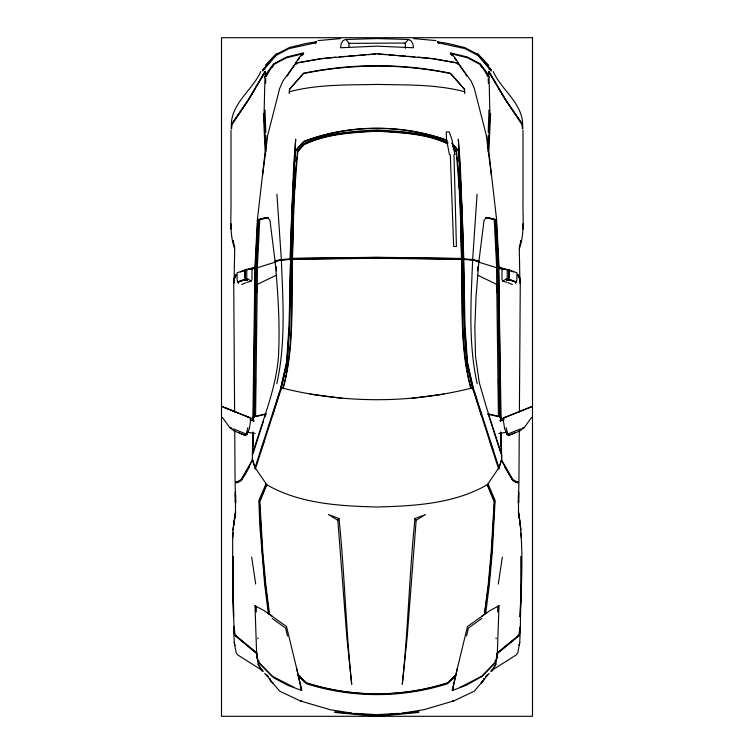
<?xml version="1.0" encoding="UTF-8"?>
<svg xmlns="http://www.w3.org/2000/svg" width="754" height="754" viewBox="0 0 754 754"><rect width="100%" height="100%" fill="white"/><g stroke="black" fill="none" stroke-linecap="round" stroke-linejoin="round"><path stroke-width="1.13" d="M235.653 511.617L232.939 530.034L232.675 537.753L232.637 600.212L234.532 634.661L256.878 653.143L256.86 658.723M237.076 280.196L237.086 272.797L245.248 270.064L245.333 278.207L247.161 280.186L243.712 280.234L238.453 282.128L238.368 283.004L237.293 280.95M253.401 445.774L253.41 432.834M253.429 421.071L255.323 268.009M254.371 417.537L256.266 268.009M255.578 416.359L257.472 268.009L250.026 269.338L252.006 268.886L252.015 279.517L251.167 281.091L246.86 282.42M518.347 511.617C524.709 549.402 520.59 588.082 520.383 626.197L519.76 642.37L517.819 652.766L516.283 654.915L493.182 669.514M231.261 128.981L231.516 124.815L247.962 100.8L265.022 71.583L247.981 100.273L231.582 124.127L231.327 128.227M458.017 63.967L458.017 62.384L454.474 57.106L450.355 52.846L467.348 56.993L480.383 63.854L488.074 74.269L488.074 75.852L485.274 72.064M507.131 282.42L502.833 281.091L501.985 279.517L501.994 268.886L508.799 269.828L508.78 278.254L506.839 280.186L510.288 280.234L515.548 282.128L515.632 283.004L516.707 280.95M520.797 556.329L520.75 601.899L519.977 616.876M519.186 249.122C524.765 233.928 522.767 217.595 522.993 201.77L522.993 130.225M252.006 268.886L246.784 269.338L246.756 278.254L251.167 281.091M516.914 280.196L516.914 272.797L509.054 269.904L509.016 278.254L506.839 280.186M519.27 430.534L518.922 481.938L516.886 481.825L512.852 479.563L501.655 460.119L501.278 432.391M519.393 412.023L520.298 279.715L517.941 275.219M287.905 259.433L290.563 259.442L289.046 326.152L286.482 362.372L280.94 387.358L254.767 468.536M280.94 387.792L283.08 388.376C294.899 346.548 290.95 302.382 292.505 259.414L290.582 259.555L289.423 326.303L286.925 362.825L281.515 387.905L255.342 469.092M292.505 259.414L290.818 259.48L289.668 326.303L287.161 362.9L280.94 387.905L286.925 362.825M477.829 266.558L477.461 270.856M508.799 269.828L508.667 278.207L507.027 279.932L510.251 279.885L515.491 281.779L515.632 283.004M234.73 430.534L235.078 481.938L237.114 481.825L241.148 479.563L252.345 460.119L252.713 432.391M252.873 420.836L254.918 268.009L257.067 268.009M252.882 453.003L253.184 431.995M253.335 421.486L253.401 416.821L265.898 413.805L264.833 417.047M255.229 404.672L255.568 379.366M255.992 348.32L256.341 321.864M256.737 292.703L256.841 284.475M518.498 500.317L518.545 512.211L521.061 530.034M296.492 667.752L301.355 690.051L300.761 690.202L287.359 685.103L273.721 677.771L258.104 662.097L256.614 653.115L255.003 605.764L263.636 610.297L286.511 626.499L298.254 675.056L306.199 682.766C351.911 697.459 402.089 697.459 447.801 682.766L455.746 675.056L467.489 626.499L490.364 610.297L498.997 605.764L497.14 658.723M497.668 612.022L497.791 606.395M265.022 110.075L265.785 132.148M265.662 83.204L265.776 78.529M283.08 388.376C293.956 346.802 290.987 302.26 292.203 259.348L292.514 259.753L292.203 258.82C293.56 222.713 292.684 186.295 297.792 150.451L303.834 143.43C326.652 132.534 352.203 131.432 377 129.942C400.987 131.554 425.84 132.195 448.017 142.6M292.514 259.15L293.674 212.383M518.554 496.801L518.912 482.833L516.867 482.73L512.814 480.515L504.577 466.735M291.044 259.357L290.592 259.027C290.912 219.037 293.749 179.075 295.681 139.217L293.702 164.758L289.998 259.291M515.444 282.543L515.84 281.751L510.581 279.866L507.499 279.923M234.089 282.137L234.683 249.338M498.658 469.092L472.485 387.905L467.075 362.825L464.577 326.303L463.437 259.442L472.645 260.017C471.014 301.232 468.14 343.061 477.178 383.673M255.502 277.444L255.889 268.188L276.134 261.874M293.674 213.25L295.587 169.716M487.48 148.397L488.064 135.626M488.215 132.148L488.978 110.075M488.187 151.874L489.911 113.581L489.054 77.36L480.383 64.59L467.348 57.728L450.355 53.581L452.645 55.428M490.581 113.581L488.846 151.874L496.603 219.584L499.054 267.104L513.615 271.892M257.793 219.584L255.352 267.104L257.331 267.095L259.772 219.584L257.397 219.584L254.946 267.104L240.385 271.892M256.294 267.104L258.735 219.584M520.185 616.678L520.948 585.707M256.445 267.557L254.946 267.104M256.69 267.557L256.869 264.051M257.472 252.345L257.651 248.839M258.254 237.133L258.433 233.627M258.971 223.09L259.159 219.584M496.207 219.584L498.648 267.104L496.669 267.095L494.228 219.584L496.603 219.584L486.547 217.416L484.049 220.328L478.95 260.988L472.664 259.489L477.075 194.183M294.748 189.254L297.283 157.039M489.714 77.36L488.026 74.844L488.978 71.583L506.019 100.273L522.418 124.127L522.673 128.227M416.17 520.213L407.16 637.337L402.297 684.293C408.121 629.166 409.337 573.53 414.992 518.498L425.558 514.548L416.17 520.213L414.992 518.498M289.216 93.571L289.517 89.16L303.598 73.261C351.788 63.213 402.212 63.213 450.402 73.261L464.483 89.16L464.784 93.581M468.177 259.564L472.353 259.838L478.903 261.515L476.066 296.124L474.841 327.481L475.51 356.161L479.252 382.57L486.396 407.217L501.608 454.615L501.664 458.602L500.043 465.227M519.12 633.812L519.459 630.683M520.383 626.197L519.27 635.047L497.122 653.143L495.896 662.097L481.844 676.526L466.641 685.103L453.239 690.202L452.645 690.051L457.508 667.752M285.823 259.564L275.05 260.988L269.951 220.328L267.453 217.416L257.397 219.584L265.154 151.874L263.419 113.581M519.911 282.137L519.308 249.338M519.921 283.155L520.298 279.715M497.338 653.643L519.261 635.556L520.373 626.828M262.581 175.475L267.727 135.239L279.696 88.388L282.891 81.055L295.719 63.157L320.912 58.803L335.766 57.153M232.675 537.753L233.325 532.399M233.806 523.719L233.608 525.312L235.644 511.73M520.957 240.498L519.252 247.566M487.536 484.445L487.159 484.784L494.172 501.768L491.184 552.079L488.243 584.35L484.454 614.406L488.762 583.973L491.683 551.749L494.596 501.467L487.536 484.445L498.62 468.149L501.655 460.119M520.76 241.421L520.854 240.639M295.964 161.544L296.284 159.273M232.939 530.034L235.455 512.211L235.493 500.317M297.604 154.843L297.792 150.451M231.327 124.938C231.45 103.119 252.411 90.188 260.799 71.564M280.422 391.251L280.771 388.941M498.3 584.058L502.315 557.14M246.426 416.331L251.016 418.168L249.442 428.291L247.161 434.417L233.306 428.866M455.746 675.056L455.501 676.206L447.574 683.718C401.986 698.232 352.014 698.232 306.426 683.718L298.499 676.206L298.254 675.056L301.902 690.334M497.386 653.115L495.896 661.729L481.844 676.159L460.213 687.243M276.812 383.673C285.87 343.061 282.976 301.232 281.355 260.017L290.205 259.461M455.501 676.206L452.098 690.334M262.986 69.538L262.675 71.017L276.039 55.466L289.065 48.614L315.455 42.846L316.35 41.819L306.388 43.412L289.413 47.511L276.398 54.288L262.986 69.538L264.663 69.509M466.528 635.98L468.413 628.025L481.797 618.487M519.035 645.415L519.76 642.37M222.43 417.471L229.555 427.367L234.06 430.902L245.832 435.605L247.859 427.65M488.026 74.844L488.978 71.583M456.396 154.843L456.208 150.451L452.428 146.069M497.15 85.899L488.762 71.979L489.271 72.271L488.535 75.032L487.027 75.032L487.8 76.578M458.017 62.384L457.801 64.194M272.552 415.322L279.593 392.203M252.392 454.615C261.723 421.967 275.955 390.383 278.49 356.161C280.092 324.569 278.038 292.967 275.097 261.515L275.559 261.138M253.212 453.069L263.41 421.363M531.57 417.471L524.435 427.367L519.94 430.902L508.168 435.605L508.714 435.143M473.06 387.792L470.92 388.376C459.101 346.548 463.05 302.382 461.486 259.414L463.418 259.555L461.948 259.197L461.486 259.753L461.787 258.82C460.43 222.713 461.316 186.285 456.208 150.451M516.481 637.13L519.006 634.849L519.449 635.198M295.983 63.119L289.046 73.213M260.667 451.071L263.834 442.23M289.404 89.472L303.598 73.261M238.368 283.004L238.509 281.779L243.749 279.885L246.973 279.932L243.419 279.866L238.16 281.751L238.556 282.543M315.219 43.468L315.935 41.838M452.645 690.051L453.54 688.034M315.606 43.449L316.35 41.819M245.832 435.605L239.518 433.079M264.286 77.36L265.455 75.032L264.729 72.271M266.2 76.578L266.973 75.032L265.455 75.032L265.926 74.269L265.022 71.583M234.607 412.023L233.702 279.715L236.059 275.219M234.089 279.253L236.426 274.767M252.345 460.119L245.738 473.465L241.516 480.025L237.501 482.268L235.465 482.372M233.721 278.754L236.077 274.305M265.983 483.964L258.886 500.43L259.772 525.076L264.616 584.058L268.311 613.549L269.546 614.406L265.757 584.35L262.816 552.079L259.828 501.768L266.841 484.784L255.38 468.149L252.675 460.289M266.464 484.445L259.404 501.467L262.317 551.749L265.238 583.973L268.999 613.879M481.259 682.606L484.379 678.845M249.423 466.735L241.186 480.515L237.124 482.73L235.088 482.833L235.446 496.801M461.203 259.15L461.476 258.66M483.634 679.128L483.908 679.618L483.587 679.128L484.228 679.128M252.251 94.024L231.883 124.58L231.667 128.585M253.401 91.988L255.7 87.926M256.85 85.899L265.238 71.979L265.974 74.844M454.276 700.664L474.294 691.173L484.068 679.75M287.274 76.069L288.452 74.165M235.719 491.9L235.125 492.852L235.125 502.089L235.719 503.05L235.719 495.246M270.092 679.618C269.875 677.648 270.799 682.709 272.741 682.606M295.983 63.967L295.983 62.384L299.526 57.106L303.645 52.846L286.652 56.993L273.617 63.854L265.926 74.269L265.926 75.852L268.726 72.064M297.755 60.48L299.526 57.841M292.354 258.65L292.109 259.414L377 258.236L461.891 259.414L461.891 258.462L377 257.274L292.109 258.462L377 257.472L461.646 258.65M461.486 259.753L461.797 259.348C463.013 302.26 460.044 346.802 470.92 388.376M337.83 520.213L339.008 518.498L328.442 514.548L337.83 520.213L346.84 637.337L351.703 684.293C345.879 629.166 344.663 573.53 339.008 518.498M492.117 671.041L494.153 668.119M515.821 282.392L516.613 281.27M272.222 67.332L273.617 65.438M497.791 607.366L498.997 605.764M462.89 259.319L462.042 215.503L459.789 164.655L458.083 150.348L452.259 143.929M404.483 43.723L408.583 39.519L411.09 40.725L412.853 43.826L413.484 47.756L377 46.145L340.516 47.756L341.147 43.826L342.91 40.725L345.417 39.519L377 38.558L407.989 39.453M258.104 662.097L259.14 660.89M298.084 151.535L304.022 144.636C326.774 133.76 352.269 132.666 377 131.158C400.921 132.789 425.718 133.42 447.829 143.807M484.087 679.373L489.299 673.303M490.788 671.569L493.107 669.128L491.099 670.278M295.681 150.366L303.815 141.441C348.32 124.184 402.108 123.901 446.896 140.216M265.37 65.249L276.624 53.364M301.591 55.711L302.957 54.288M485.642 676.517L487.282 674.83M455.369 675.395L447.565 683.02C402.005 697.639 351.995 697.629 306.435 683.02L298.631 675.395M514.841 638.497L497.122 653.143M301.355 55.428L303.645 53.581L286.652 57.728L273.617 64.59L264.946 77.36L264.079 113.581L265.813 151.874M481.222 682.992L482.946 681.607M256.662 653.643L234.551 635.198L234.994 634.849L237.519 637.13M462.956 259.357L463.408 259.027C463.088 219.037 460.251 179.075 458.319 139.217L460.298 164.758L463.785 258.924L466.095 259.433M496.933 268.009L498.658 267.557L505.463 269.451M481.863 616.131L483.71 614.812M260.818 669.514L237.717 654.915L236.181 652.766L234.24 642.37L233.617 626.197M502.833 281.091L507.244 278.254L507.216 269.338M290.083 259.206C288.584 258.679 278.65 259.564 275.05 260.988M487.159 484.784C453.955 503.889 414.408 505.981 377 506.999C339.583 505.981 300.045 503.889 266.841 484.784M463.437 259.442L464.002 259.291M256.68 284.682L276.209 275.257M485.001 613.879L485.689 613.549L489.384 584.058L492.324 551.73L495.114 500.43L488.017 483.964M241.666 284.494L245.785 282.759M520.694 428.866L506.839 434.417L504.549 428.291L502.984 418.168L504.567 417.527L503.785 417.848M504.963 417.377L504.172 417.688L506.217 416.868M506.839 434.417L507.744 434.05L506.141 427.65M523.219 427.857L524.181 427.471L522.098 428.3M502.984 418.168L532.494 406.359L505.623 417.113M508.62 435.426L514.784 432.966M303.438 144.674C326.275 133.364 352.052 132.308 377 130.791C400.77 132.497 425.52 132.874 447.433 143.439M290.592 259.027L292.203 258.82M247.161 280.186L245.22 278.254L245.201 269.828L246.784 269.338M248.537 269.451L255.342 267.557M478.441 261.138L478.95 260.988M260.224 219.301L266.643 217.576M289.216 91.79C317.754 84.146 347.717 85.089 377 84.42C406.283 85.089 436.246 84.137 464.784 91.79M256.03 416.547L266.256 414.078M275.097 261.515L281.355 260.017M471.184 388.14L473.06 387.905L467.075 362.825M470.92 388.272C409.582 403.503 344.418 403.503 283.08 388.272M259.574 219.584L268.528 217.661M499.742 420.798L504.096 419.874M303.485 73.572C351.769 63.581 402.231 63.581 450.515 73.572L464.596 89.472M498.837 433.484L506.829 432.212M402.297 713.152L423.918 709.693L453.946 700.862L452.306 700.937M411.91 398.263L443.927 394.106M317.971 40.603L340.29 38.624M339.206 56.889L346.077 56.361M348.367 56.182L356.378 55.56M358.678 55.391L365.549 54.854M367.839 54.684L375.85 54.062M398.847 713.359L377 714.669L355.153 713.359M295.719 63.157L320.77 58.652L377 53.779L433.23 58.652L458.281 63.157L471.109 81.055L474.304 88.388L486.273 135.239L491.419 175.475M292.354 259.065L377 257.896L461.646 259.065M489.054 69.123L490.694 69.114L491.325 71.017L477.961 55.466L464.935 48.614L438.545 42.846L437.64 41.819L447.612 43.412L464.587 47.511L477.602 54.288L490.694 69.114M269.621 678.845L270.356 679.128M263.306 69.114L264.946 69.123M499.054 267.104L497.555 267.557M489.337 69.509L491.014 69.538M301.694 700.937L300.054 700.862L330.082 709.693L351.703 713.152M518.535 482.372L516.499 482.268L512.484 480.025L501.325 460.298M472.664 259.489L463.408 258.924L463.917 259.206M378.14 54.062L386.161 54.684M388.451 54.854L395.322 55.391M397.612 55.56L405.633 56.182M407.923 56.361L414.794 56.889M413.71 38.624L436.029 40.603M461.787 258.82L463.408 259.027M418.234 57.153L433.088 58.803L458.281 63.157M310.073 394.106L342.09 398.263M247.171 432.212L255.163 433.484M249.904 419.865L254.258 420.798M485.472 217.661L494.426 219.584M281.214 387.782L282.816 388.14M501.994 268.886L504.021 269.367L496.528 268.009L498.422 416.359M472.645 260.017L478.903 261.515M487.744 414.078L497.97 416.547M487.357 217.576L493.776 219.301M477.866 261.874L498.111 268.188L498.498 277.444M446.802 140.31C402.061 124.08 348.376 124.353 303.928 141.516L295.917 150.348L294.211 164.655L291.958 215.503L291.11 259.319M223.09 406.99L249.828 417.688M248.443 417.141L249.093 417.396M251.016 418.168L224.739 407.65M230.781 427.857L229.819 427.471L231.902 428.3M221.676 406.425L229.565 409.582M230.281 409.865L237.925 412.928M246.256 434.05L247.161 434.417M247.783 416.868L248.349 417.103M508.215 282.759L512.334 284.494M299.724 700.664L279.706 691.173L269.923 679.75M477.791 275.257L497.32 284.682M293.787 687.243L272.156 676.159L258.104 661.729L256.614 653.115M262.892 670.268L260.884 669.128L263.212 671.569M270.29 614.812L272.137 616.131M272.194 618.487L285.587 628.025L287.472 635.98M271.044 681.607L272.778 682.992M256.878 653.143L239.15 638.497M517.574 274.776L519.911 279.253M517.923 274.305L520.279 278.754M246.501 279.923L244.984 278.254L244.946 269.904M266.718 674.83L268.349 676.517M451.033 54.288L452.409 55.711M477.376 53.364L488.63 65.249M498.658 267.557L501.127 420.836M451.665 143.062L458.319 150.366M453.691 148.953L455.916 151.545M494.86 660.89L495.896 662.097M264.701 673.303L269.913 679.373M346.011 39.453L349.517 43.723M255.003 605.764L256.209 607.356M480.383 65.438L481.778 67.332M464.954 73.213L458.017 63.119M237.387 281.27L238.179 282.392M259.847 668.11L261.883 671.041M292.166 259.235L292.514 259.753M489.271 72.271L506.038 100.8L522.484 124.815L522.739 128.981M454.474 57.841L456.245 60.48M493.201 71.564C501.599 90.188 522.55 103.119 522.673 124.938M465.548 74.165L466.726 76.069M518.281 491.9L518.875 492.852L518.875 502.098L518.281 503.05L518.281 495.246M269.772 679.128L270.695 680.73M498.3 87.926L500.599 91.988M501.749 94.024L522.117 124.58L522.334 128.585M292.524 258.66L292.797 259.15M437.64 41.819L438.385 43.449M300.46 688.034L301.355 690.051M438.065 41.838L438.781 43.468M490.166 442.23L493.323 451.071M489.167 417.047L488.102 413.805L500.599 416.821L500.665 421.486M489.874 419.205L500.779 453.069M499.233 468.536L473.06 387.358L467.508 362.372L464.954 326.152L463.795 259.461M474.407 392.203L481.438 415.322M295.983 62.384L296.199 64.194M472.786 387.782C460.788 346.218 464.794 302.222 463.182 259.48M234.814 249.122C229.235 233.938 231.233 217.595 231.007 201.77L231.007 130.225M507.744 434.05L508.13 435.529M234.748 247.566L233.043 240.498M252.336 458.602L253.957 465.227M234.24 642.37L234.965 645.405M276.539 270.856L276.171 266.558M518.356 511.73L520.392 525.312L520.194 523.719M473.229 388.941L473.578 391.251M251.685 557.14L255.7 584.058M456.717 157.049L459.252 189.254M457.716 159.273L458.036 161.544M233.146 240.639L233.24 241.421M520.675 532.399L521.316 537.753M233.627 626.828L234.551 635.198M233.702 279.715L234.079 283.155M234.541 630.683L234.88 633.812M276.925 194.183L281.327 259.489M495.255 219.584L497.706 267.104M494.841 219.584L495.02 223.09M495.566 233.627L495.746 237.133M496.349 248.839L496.528 252.345M497.131 264.051L497.31 267.557M233.815 616.678L233.052 585.707M458.413 169.716L460.326 213.25M265.936 135.626L266.52 148.397M488.224 78.529L488.338 83.204M460.326 212.383L461.486 259.15M256.209 606.395L256.332 612.022M500.816 431.995L501.118 453.003M498.677 268.009L500.571 421.071M497.734 268.009L499.629 417.537M497.159 284.475L497.263 292.703M497.659 321.864L498.008 348.32M498.422 379.366L498.78 405.822M405.416 48.35L405.388 43.053L348.998 43.336L349.017 47.568M233.203 556.329L233.25 601.899M500.59 432.834L500.599 445.774M523.05 223.75L523.05 229.084M496.104 637.959L496.104 638.798M464.483 89.16L464.483 90.942M289.517 89.16L289.517 90.942M257.896 637.959L257.896 638.798M230.95 223.75L230.95 229.084M496.057 663.859L492.928 669.316L496.057 663.859M454.794 154.334L453.983 154.862L456.424 246.483L453.654 246.483L450.317 154.862L449.393 154.334L446.509 139.415L446.245 131.95L449.28 131.95L451.9 139.415L454.794 154.334M418.781 711.814L376.764 715.65L334.757 711.814L334.757 712.464L376.764 716.3L418.781 712.464L418.781 711.814M532.494 37.7L221.506 37.7L221.506 716.3L532.494 716.3L532.494 37.7M261.072 669.316L257.943 663.859L261.072 669.316"/></g></svg>
